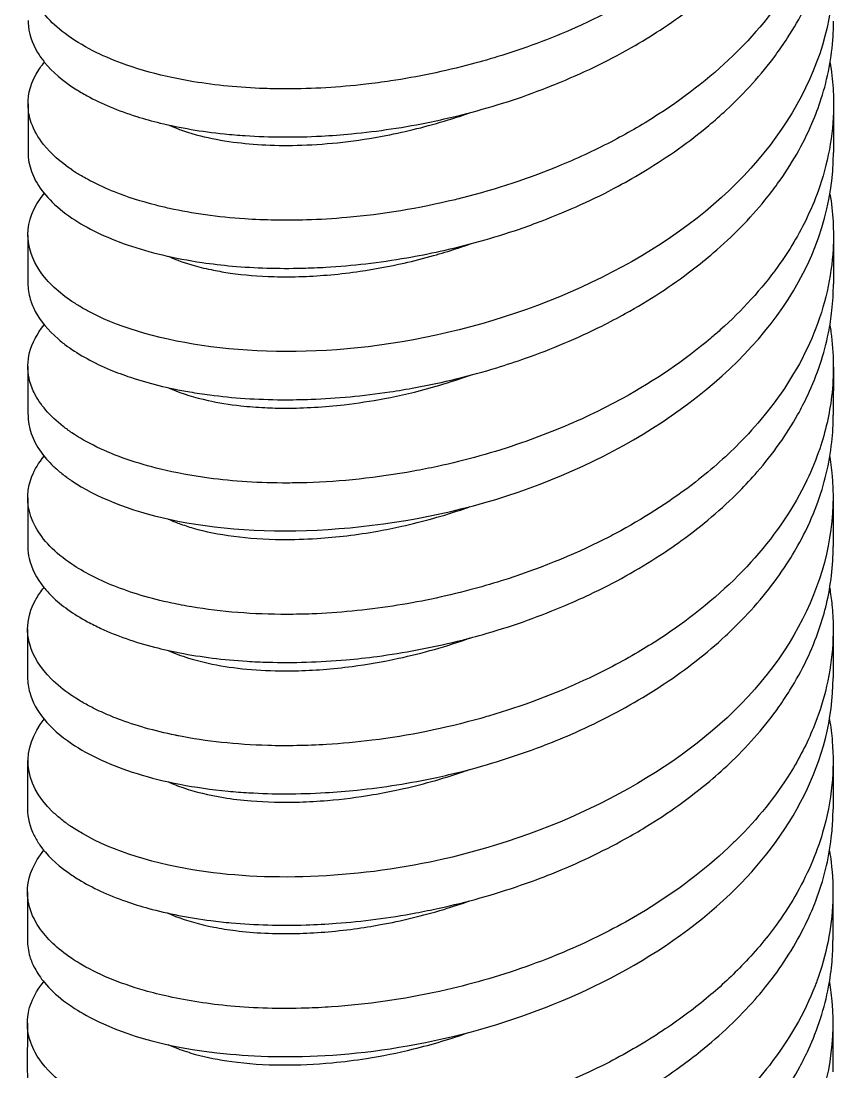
# Model space of a CAD drawing. Header units: millimetres. Extents: x 129 to 6329, y 33 to 3553.
# Drawn here: x 3519.16 to 3539.6, y 2526.53 to 2552.65 of the extents above; entities that cross this region are included whole.
import ezdxf

# ---------------------------------------------------------------- set-up
doc = ezdxf.new("R2010")
doc.units = ezdxf.units.MM
doc.layers.add('vistasIsometricas', color=255, linetype='Continuous')

msp = doc.modelspace()

# ---------------------------------------------------------------- linework, layer by layer
at = {"layer": 'vistasIsometricas', "extrusion": (1e-16, 0.816497, 0.57735)}
for p, q in [((3519.337, 2550.593), (3519.336, 2549.398)), ((3539.337, 2550.578), (3539.336, 2549.383)), ((3521.835, 2548.271), (3521.835, 2548.271)), ((3519.334, 2547.328), (3519.333, 2546.133)), ((3539.334, 2547.314), (3539.333, 2546.119)), ((3519.332, 2544.064), (3519.331, 2542.869)), ((3539.332, 2544.049), (3539.331, 2542.854)), ((3519.329, 2540.799), (3519.329, 2539.604)), ((3539.329, 2540.785), (3539.329, 2539.59)), ((3521.828, 2538.477), (3521.828, 2538.477)), ((3519.327, 2537.534), (3519.326, 2536.34)), ((3539.327, 2537.52), (3539.326, 2536.325)), ((3521.825, 2535.213), (3521.825, 2535.213)), ((3519.325, 2534.27), (3519.324, 2533.075)), ((3539.325, 2534.255), (3539.324, 2533.06)), ((3521.823, 2531.948), (3521.823, 2531.948)), ((3519.322, 2531.005), (3519.321, 2529.81)), ((3539.322, 2530.991), (3539.321, 2529.796)), ((3521.821, 2528.683), (3521.821, 2528.684)), ((3519.32, 2527.741), (3519.319, 2526.546)), ((3539.32, 2527.726), (3539.319, 2526.531))]:
    msp.add_line(p, q, dxfattribs=at)
at = {"layer": 'vistasIsometricas'}
for points, knots in [([(3539.257, 2561.407), (3539.332, 2560.962), (3539.358, 2560.514), (3539.325, 2559.851), (3539.303, 2559.636), (3539.191, 2558.916), (3539.05, 2558.416), (3538.776, 2557.747), (3538.694, 2557.569), (3538.352, 2556.895), (3538.037, 2556.413), (3537.556, 2555.815), (3537.442, 2555.682), (3536.913, 2555.095), (3536.448, 2554.665), (3535.732, 2554.105), (3535.519, 2553.949), (3534.768, 2553.433), (3534.198, 2553.099), (3533.42, 2552.709), (3533.238, 2552.622), (3532.423, 2552.252), (3531.768, 2552.004), (3530.847, 2551.714), (3530.592, 2551.641), (3529.674, 2551.396), (3529.006, 2551.259), (3528.135, 2551.128), (3527.927, 2551.1), (3527.052, 2550.999), (3526.397, 2550.962), (3525.575, 2550.961), (3525.388, 2550.964), (3524.584, 2550.992), (3523.995, 2551.05), (3523.219, 2551.178), (3523, 2551.221), (3522.382, 2551.361), (3522.005, 2551.471), (3521.405, 2551.693), (3521.167, 2551.796), (3520.689, 2552.04), (3520.457, 2552.183), (3520.07, 2552.476), (3519.912, 2552.624), (3519.64, 2552.943), (3519.532, 2553.114), (3519.383, 2553.467), (3519.343, 2553.647), (3519.332, 2554.191), (3519.468, 2554.552), (3519.745, 2554.892)], [0.175663, 0.175663, 0.175663, 0.175663, 0.263984, 0.263984, 0.306469, 0.306469, 0.406649, 0.406649, 0.443264, 0.443264, 0.54709, 0.54709, 0.577574, 0.577574, 0.6829, 0.6829, 0.725087, 0.725087, 0.827622, 0.827622, 0.858301, 0.858301, 0.963421, 0.963421, 1.003165, 1.003165, 1.106254, 1.106254, 1.138684, 1.138684, 1.243472, 1.243472, 1.274827, 1.274827, 1.380128, 1.380128, 1.423484, 1.423484, 1.506666, 1.506666, 1.568547, 1.568547, 1.642805, 1.642805, 1.71149, 1.71149, 1.785933, 1.785933, 1.861652, 1.861652, 2.013434, 2.013434, 2.013434, 2.013434]), ([(3519.338, 2552.663), (3519.338, 2552.643), (3519.338, 2552.624), (3519.349, 2552.356), (3519.428, 2552.107), (3519.624, 2551.783), (3519.683, 2551.7), (3519.94, 2551.386), (3520.195, 2551.166), (3520.603, 2550.903), (3520.701, 2550.845), (3521.158, 2550.594), (3521.571, 2550.421), (3522.223, 2550.217), (3522.417, 2550.163), (3523.11, 2549.994), (3523.644, 2549.902), (3524.382, 2549.826), (3524.555, 2549.811), (3525.334, 2549.759), (3525.967, 2549.755), (3526.868, 2549.802), (3527.118, 2549.821), (3528.023, 2549.907), (3528.688, 2550.007), (3529.563, 2550.189), (3529.772, 2550.236), (3530.657, 2550.453), (3531.327, 2550.657), (3532.175, 2550.974), (3532.369, 2551.05), (3533.205, 2551.398), (3533.825, 2551.703), (3534.653, 2552.183), (3534.889, 2552.329), (3535.657, 2552.838), (3536.157, 2553.226), (3536.743, 2553.761), (3536.871, 2553.884), (3537.433, 2554.451), (3537.816, 2554.917), (3538.265, 2555.593), (3538.381, 2555.784), (3538.756, 2556.467), (3538.964, 2556.971), (3539.152, 2557.642), (3539.19, 2557.801), (3539.302, 2558.364), (3539.342, 2558.77), (3539.343, 2559.177)], [6.244349, 6.244349, 6.244349, 6.244349, 6.252361, 6.252361, 6.356728, 6.356728, 6.393142, 6.393142, 6.497012, 6.497012, 6.527529, 6.527529, 6.63285, 6.63285, 6.675078, 6.675078, 6.7776, 6.7776, 6.808243, 6.808243, 6.913363, 6.913363, 6.953143, 6.953143, 7.056219, 7.056219, 7.088619, 7.088619, 7.193409, 7.193409, 7.224771, 7.224771, 7.330066, 7.330066, 7.373428, 7.373428, 7.475701, 7.475701, 7.505455, 7.505455, 7.610698, 7.610698, 7.651483, 7.651483, 7.754327, 7.754327, 7.786019, 7.786019, 7.866271, 7.866271, 7.866271, 7.866271]), ([(3539.255, 2558.142), (3539.264, 2558.09), (3539.272, 2558.038), (3539.279, 2557.986), (3539.291, 2557.901), (3539.302, 2557.815), (3539.31, 2557.73), (3539.372, 2557.109), (3539.341, 2556.484), (3539.215, 2555.867), (3539.133, 2555.465), (3539.012, 2555.066), (3538.852, 2554.675), (3538.733, 2554.384), (3538.594, 2554.097), (3538.434, 2553.815), (3538.058, 2553.154), (3537.572, 2552.523), (3536.992, 2551.938), (3536.977, 2551.923), (3536.961, 2551.908), (3536.946, 2551.892), (3536.376, 2551.324), (3535.718, 2550.8), (3534.994, 2550.331), (3534.638, 2550.101), (3534.266, 2549.884), (3533.882, 2549.681), (3533.464, 2549.461), (3533.03, 2549.257), (3532.585, 2549.071), (3531.791, 2548.74), (3530.963, 2548.466), (3530.127, 2548.254), (3530.065, 2548.239), (3530.003, 2548.223), (3529.941, 2548.208), (3529.041, 2547.99), (3528.134, 2547.842), (3527.252, 2547.764), (3526.914, 2547.734), (3526.58, 2547.714), (3526.251, 2547.704), (3525.723, 2547.688), (3525.209, 2547.698), (3524.716, 2547.731), (3524.048, 2547.776), (3523.419, 2547.865), (3522.846, 2547.991), (3522.733, 2548.016), (3522.623, 2548.042), (3522.515, 2548.069), (3522.144, 2548.164), (3521.8, 2548.275), (3521.486, 2548.4), (3521.284, 2548.48), (3521.094, 2548.567), (3520.917, 2548.658), (3520.881, 2548.677), (3520.845, 2548.696), (3520.81, 2548.715), (3520.759, 2548.742), (3520.71, 2548.77), (3520.662, 2548.798), (3520.622, 2548.822), (3520.582, 2548.847), (3520.543, 2548.871), (3520.509, 2548.893), (3520.476, 2548.914), (3520.442, 2548.937), (3520.437, 2548.94), (3520.432, 2548.944), (3520.429, 2548.946)], [0.49152297, 0.49152297, 0.49152297, 0.49152297, 0.49159646, 0.49159646, 0.49159646, 0.49171666, 0.49171666, 0.49171666, 0.49259133, 0.49259133, 0.49259133, 0.49316175, 0.49316175, 0.49316175, 0.49358622, 0.49358622, 0.49358622, 0.49458109, 0.49458109, 0.49458109, 0.49460684, 0.49460684, 0.49460684, 0.49557596, 0.49557596, 0.49557596, 0.49605192, 0.49605192, 0.49605192, 0.49657085, 0.49657085, 0.49657085, 0.49749701, 0.49749701, 0.49749701, 0.49756571, 0.49756571, 0.49756571, 0.49856058, 0.49856058, 0.49856058, 0.49894209, 0.49894209, 0.49894209, 0.49955546, 0.49955546, 0.49955546, 0.50038718, 0.50038718, 0.50038718, 0.50055033, 0.50055033, 0.50055033, 0.50110972, 0.50110972, 0.50110972, 0.50147099, 0.50147099, 0.50147099, 0.5015452, 0.5015452, 0.5015452, 0.50165163, 0.50165163, 0.50165163, 0.50174194, 0.50174194, 0.50174194, 0.50182153, 0.50182153, 0.50182153, 0.50183226, 0.50183226, 0.50183226, 0.50183226]), ([(3520.428, 2547.751), (3520.801, 2547.499), (3521.262, 2547.274), (3522.349, 2546.898), (3522.972, 2546.748), (3523.901, 2546.612), (3524.153, 2546.582), (3524.966, 2546.51), (3525.549, 2546.492), (3526.343, 2546.511), (3526.536, 2546.519), (3527.387, 2546.569), (3528.06, 2546.647), (3529.017, 2546.812), (3529.295, 2546.867), (3530.234, 2547.074), (3530.892, 2547.258), (3531.726, 2547.544), (3531.914, 2547.612), (3532.754, 2547.933), (3533.387, 2548.22), (3534.22, 2548.668), (3534.447, 2548.798), (3535.231, 2549.275), (3535.757, 2549.649), (3536.388, 2550.177), (3536.533, 2550.305), (3537.134, 2550.863), (3537.543, 2551.317), (3537.999, 2551.935), (3538.099, 2552.08), (3538.51, 2552.715), (3538.764, 2553.222), (3539.193, 2554.409), (3539.324, 2555.092), (3539.34, 2555.824), (3539.34, 2555.868), (3539.34, 2555.913)], [0.000012, 0.000012, 0.000012, 0.000012, 0.127002, 0.127002, 0.255804, 0.255804, 0.30177, 0.30177, 0.400351, 0.400351, 0.431454, 0.431454, 0.536771, 0.536771, 0.579785, 0.579785, 0.682139, 0.682139, 0.712182, 0.712182, 0.817395, 0.817395, 0.857845, 0.857845, 0.960771, 0.960771, 0.992705, 0.992705, 1.097596, 1.097596, 1.129084, 1.129084, 1.234374, 1.234374, 1.369852, 1.369852, 1.378565, 1.378565, 1.378565, 1.378565]), ([(3539.253, 2554.878), (3539.276, 2554.741), (3539.294, 2554.603), (3539.308, 2554.465), (3539.544, 2552.116), (3538.35, 2549.72), (3536.157, 2547.917), (3533.946, 2546.099), (3530.766, 2544.909), (3527.78, 2544.555), (3524.998, 2544.224), (3522.434, 2544.608), (3520.914, 2545.393), (3520.826, 2545.439), (3520.741, 2545.486), (3520.66, 2545.534), (3520.619, 2545.558), (3520.579, 2545.582), (3520.54, 2545.607), (3520.521, 2545.619), (3520.502, 2545.631), (3520.483, 2545.644), (3520.473, 2545.65), (3520.464, 2545.656), (3520.454, 2545.663), (3520.445, 2545.669), (3520.43, 2545.679), (3520.426, 2545.681)], [0.49730299, 0.49730299, 0.49730299, 0.49730299, 0.497497, 0.497497, 0.497497, 0.500806, 0.500806, 0.500806, 0.50414272, 0.50414272, 0.50414272, 0.50725139, 0.50725139, 0.50725139, 0.50743202, 0.50743202, 0.50743202, 0.50752234, 0.50752234, 0.50752234, 0.5075675, 0.5075675, 0.5075675, 0.50759008, 0.50759008, 0.50759008, 0.50761266, 0.50761266, 0.50761266, 0.50761266]), ([(3519.333, 2546.133), (3519.333, 2546), (3519.353, 2545.866), (3519.422, 2545.632), (3519.463, 2545.531), (3519.641, 2545.194), (3519.831, 2544.964), (3520.155, 2544.685), (3520.232, 2544.624), (3520.609, 2544.35), (3520.965, 2544.155), (3521.538, 2543.916), (3521.707, 2543.853), (3522.328, 2543.646), (3522.819, 2543.523), (3523.514, 2543.404), (3523.68, 2543.378), (3524.417, 2543.282), (3525.021, 2543.241), (3525.886, 2543.236), (3526.123, 2543.24), (3527, 2543.272), (3527.656, 2543.333), (3528.532, 2543.464), (3528.745, 2543.499), (3529.633, 2543.664), (3530.31, 2543.829), (3531.216, 2544.107), (3531.454, 2544.185), (3532.34, 2544.498), (3532.974, 2544.765), (3533.779, 2545.167), (3533.974, 2545.271), (3534.758, 2545.706), (3535.314, 2546.068), (3536.008, 2546.599), (3536.182, 2546.74), (3536.829, 2547.297), (3537.259, 2547.734), (3537.744, 2548.33), (3537.849, 2548.468), (3538.295, 2549.086), (3538.58, 2549.585), (3538.888, 2550.304), (3538.966, 2550.512), (3539.195, 2551.23), (3539.293, 2551.747), (3539.334, 2552.394), (3539.338, 2552.521), (3539.338, 2552.648)], [4.622417, 4.622417, 4.622417, 4.622417, 4.678469, 4.678469, 4.721177, 4.721177, 4.823595, 4.823595, 4.853262, 4.853262, 4.958536, 4.958536, 4.999653, 4.999653, 5.102424, 5.102424, 5.13388, 5.13388, 5.23886, 5.23886, 5.277803, 5.277803, 5.381075, 5.381075, 5.414062, 5.414062, 5.518728, 5.518728, 5.556247, 5.556247, 5.659855, 5.659855, 5.693846, 5.693846, 5.798286, 5.798286, 5.834954, 5.834954, 5.938764, 5.938764, 5.969238, 5.969238, 6.074559, 6.074559, 6.11673, 6.11673, 6.219265, 6.219265, 6.244332, 6.244332, 6.244332, 6.244332]), ([(3520.429, 2548.946), (3520.141, 2549.141), (3519.903, 2549.353), (3519.724, 2549.579), (3519.586, 2549.754), (3519.483, 2549.936), (3519.418, 2550.122), (3519.368, 2550.266), (3519.341, 2550.412), (3519.337, 2550.559), (3519.33, 2550.85), (3519.417, 2551.147), (3519.602, 2551.434), (3519.625, 2551.47), (3519.65, 2551.506), (3519.676, 2551.542), (3519.697, 2551.57), (3519.72, 2551.599), (3519.743, 2551.627)], [0.501832262, 0.501832262, 0.501832262, 0.501832262, 0.502738316, 0.502738316, 0.502738316, 0.503439812, 0.503439812, 0.503439812, 0.503978303, 0.503978303, 0.503978303, 0.505047364, 0.505047364, 0.505047364, 0.505182151, 0.505182151, 0.505182151, 0.50529018, 0.50529018, 0.50529018, 0.50529018]), ([(3539.25, 2551.613), (3539.286, 2551.4), (3539.31, 2551.187), (3539.324, 2550.974), (3539.331, 2550.867), (3539.335, 2550.759), (3539.336, 2550.651), (3539.344, 2549.939), (3539.228, 2549.23), (3538.996, 2548.544), (3538.908, 2548.284), (3538.804, 2548.027), (3538.683, 2547.774), (3538.483, 2547.352), (3538.238, 2546.941), (3537.954, 2546.547), (3537.552, 2545.987), (3537.071, 2545.459), (3536.526, 2544.971), (3536.447, 2544.9), (3536.368, 2544.831), (3536.286, 2544.762), (3535.634, 2544.209), (3534.9, 2543.712), (3534.114, 2543.279), (3533.842, 2543.13), (3533.564, 2542.988), (3533.281, 2542.854), (3532.734, 2542.594), (3532.168, 2542.365), (3531.593, 2542.165), (3530.905, 2541.927), (3530.203, 2541.732), (3529.505, 2541.58), (3529.306, 2541.537), (3529.107, 2541.497), (3528.909, 2541.461), (3528.002, 2541.295), (3527.107, 2541.202), (3526.256, 2541.175), (3526.096, 2541.17), (3525.937, 2541.168), (3525.78, 2541.167), (3525.09, 2541.166), (3524.434, 2541.209), (3523.826, 2541.289), (3523.401, 2541.346), (3522.999, 2541.421), (3522.624, 2541.512), (3522.331, 2541.583), (3522.055, 2541.664), (3521.797, 2541.753), (3521.254, 2541.942), (3520.793, 2542.167), (3520.424, 2542.417)], [0.50224135, 0.50224135, 0.50224135, 0.50224135, 0.50254341, 0.50254341, 0.50254341, 0.50269641, 0.50269641, 0.50269641, 0.50370879, 0.50370879, 0.50370879, 0.50409335, 0.50409335, 0.50409335, 0.50473462, 0.50473462, 0.50473462, 0.50564329, 0.50564329, 0.50564329, 0.50577439, 0.50577439, 0.50577439, 0.50682873, 0.50682873, 0.50682873, 0.50719324, 0.50719324, 0.50719324, 0.50789828, 0.50789828, 0.50789828, 0.50874318, 0.50874318, 0.50874318, 0.50898368, 0.50898368, 0.50898368, 0.51008567, 0.51008567, 0.51008567, 0.51029312, 0.51029312, 0.51029312, 0.51120504, 0.51120504, 0.51120504, 0.51184306, 0.51184306, 0.51184306, 0.51234265, 0.51234265, 0.51234265, 0.513393, 0.513393, 0.513393, 0.513393]), ([(3522.826, 2550.065), (3523.055, 2549.962), (3523.32, 2549.87), (3523.868, 2549.732), (3524.14, 2549.68), (3524.945, 2549.572), (3525.518, 2549.543), (3526.795, 2549.585), (3527.499, 2549.663), (3528.734, 2549.901), (3529.251, 2550.03), (3529.953, 2550.247), (3530.139, 2550.309), (3530.325, 2550.375)], [-9.941901, -9.941901, -9.941901, -9.941901, -9.8688304, -9.8688304, -9.807784, -9.807784, -9.7000925, -9.7000925, -9.5840825, -9.5840825, -9.5022982, -9.5022982, -9.4727041, -9.4727041, -9.4727041, -9.4727041]), ([(3519.336, 2549.398), (3519.336, 2549.311), (3519.344, 2549.224), (3519.39, 2548.983), (3519.445, 2548.83), (3519.615, 2548.516), (3519.735, 2548.355), (3520.036, 2548.044), (3520.217, 2547.893), (3520.428, 2547.751)], [3.0003856, 3.0003856, 3.0003856, 3.0003856, 3.0368921, 3.0368921, 3.1015055, 3.1015055, 3.1723256, 3.1723256, 3.2439944, 3.2439944, 3.2439944, 3.2439944]), ([(3520.423, 2541.222), (3521.018, 2540.82), (3521.844, 2540.486), (3522.84, 2540.267), (3525.115, 2539.765), (3528.291, 2539.901), (3531.228, 2540.848), (3534.178, 2541.8), (3536.825, 2543.565), (3538.21, 2545.729), (3538.945, 2546.878), (3539.332, 2548.131), (3539.335, 2549.383)], [0.484491201, 0.484491201, 0.484491201, 0.484491201, 0.485936289, 0.485936289, 0.485936289, 0.489237588, 0.489237588, 0.489237588, 0.492554408, 0.492554408, 0.492554408, 0.494315104, 0.494315104, 0.494315104, 0.494315104]), ([(3520.426, 2545.681), (3520.115, 2545.892), (3519.83, 2546.146), (3519.627, 2546.443), (3519.264, 2546.976), (3519.175, 2547.674), (3519.741, 2548.365)], [0.507612662, 0.507612662, 0.507612662, 0.507612662, 0.509451508, 0.509451508, 0.509451508, 0.512754725, 0.512754725, 0.512754725, 0.512754725]), ([(3539.248, 2548.348), (3539.324, 2547.896), (3539.35, 2547.439), (3539.325, 2546.983), (3539.287, 2546.277), (3539.126, 2545.573), (3538.848, 2544.889), (3538.571, 2544.208), (3538.178, 2543.547), (3537.68, 2542.924), (3537.488, 2542.683), (3537.281, 2542.449), (3537.06, 2542.221), (3536.709, 2541.86), (3536.323, 2541.515), (3535.906, 2541.19), (3535.34, 2540.749), (3534.717, 2540.345), (3534.053, 2539.983), (3533.921, 2539.911), (3533.788, 2539.841), (3533.654, 2539.773), (3532.843, 2539.362), (3531.977, 2539.014), (3531.088, 2538.735), (3530.829, 2538.654), (3530.569, 2538.578), (3530.307, 2538.509), (3529.673, 2538.341), (3529.031, 2538.208), (3528.395, 2538.11), (3527.715, 2538.005), (3527.042, 2537.941), (3526.388, 2537.915), (3526.179, 2537.907), (3525.973, 2537.903), (3525.769, 2537.903), (3524.929, 2537.901), (3524.13, 2537.966), (3523.403, 2538.088), (3523.233, 2538.116), (3523.067, 2538.148), (3522.906, 2538.182), (3522.377, 2538.295), (3521.894, 2538.44), (3521.467, 2538.611), (3521.067, 2538.77), (3520.716, 2538.953), (3520.422, 2539.152)], [0.50917004, 0.50917004, 0.50917004, 0.50917004, 0.50980486, 0.50980486, 0.50980486, 0.51078743, 0.51078743, 0.51078743, 0.51176558, 0.51176558, 0.51176558, 0.51214266, 0.51214266, 0.51214266, 0.51273939, 0.51273939, 0.51273939, 0.5135488, 0.5135488, 0.5135488, 0.51370888, 0.51370888, 0.51370888, 0.51467413, 0.51467413, 0.51467413, 0.51495494, 0.51495494, 0.51495494, 0.5156352, 0.5156352, 0.5156352, 0.51636107, 0.51636107, 0.51636107, 0.51659213, 0.51659213, 0.51659213, 0.51754496, 0.51754496, 0.51754496, 0.51776721, 0.51776721, 0.51776721, 0.51849378, 0.51849378, 0.51849378, 0.51917335, 0.51917335, 0.51917335, 0.51917335]), ([(3522.823, 2546.801), (3522.829, 2546.798), (3522.834, 2546.796), (3523.025, 2546.711), (3523.233, 2546.636), (3523.615, 2546.528), (3523.775, 2546.49), (3524.077, 2546.43), (3524.215, 2546.406), (3524.696, 2546.337), (3525.06, 2546.307), (3525.675, 2546.29), (3525.911, 2546.291), (3526.611, 2546.316), (3527.09, 2546.358), (3527.941, 2546.482), (3528.306, 2546.55), (3528.917, 2546.688), (3529.16, 2546.749), (3529.594, 2546.872), (3529.785, 2546.93), (3530.091, 2547.03), (3530.207, 2547.069), (3530.322, 2547.11)], [-9.3188825, -9.3188825, -9.3188825, -9.3188825, -9.317137, -9.317137, -9.2585554, -9.2585554, -9.2200268, -9.2200268, -9.1897541, -9.1897541, -9.1182542, -9.1182542, -9.075889, -9.075889, -8.9957725, -8.9957725, -8.9372033, -8.9372033, -8.8986955, -8.8986955, -8.8684544, -8.8684544, -8.8500105, -8.8500105, -8.8500105, -8.8500105]), ([(3519.329, 2539.604), (3519.329, 2539.591), (3519.329, 2539.579), (3519.332, 2539.474), (3519.343, 2539.382), (3519.421, 2539.045), (3519.544, 2538.803), (3519.792, 2538.496), (3519.859, 2538.423), (3520.164, 2538.124), (3520.459, 2537.912), (3520.919, 2537.662), (3521.03, 2537.607), (3521.537, 2537.373), (3521.983, 2537.216), (3522.682, 2537.035), (3522.892, 2536.988), (3523.628, 2536.845), (3524.186, 2536.775), (3524.947, 2536.727), (3525.122, 2536.719), (3525.921, 2536.697), (3526.57, 2536.716), (3527.491, 2536.797), (3527.749, 2536.825), (3528.667, 2536.947), (3529.333, 2537.072), (3530.203, 2537.286), (3530.408, 2537.34), (3531.284, 2537.589), (3531.946, 2537.818), (3532.822, 2538.185), (3533.054, 2538.288), (3533.897, 2538.688), (3534.482, 2539.013), (3535.208, 2539.487), (3535.381, 2539.606), (3536.079, 2540.111), (3536.564, 2540.524), (3537.153, 2541.12), (3537.301, 2541.28), (3537.834, 2541.896), (3538.17, 2542.37), (3538.537, 2543.024), (3538.621, 2543.188), (3538.935, 2543.858), (3539.107, 2544.376), (3539.248, 2545.085), (3539.277, 2545.269), (3539.321, 2545.675), (3539.333, 2545.897), (3539.333, 2546.119)], [3.000504, 3.000504, 3.000504, 3.000504, 3.005835, 3.005835, 3.044334, 3.044334, 3.147712, 3.147712, 3.181012, 3.181012, 3.28561, 3.28561, 3.316751, 3.316751, 3.422064, 3.422064, 3.465125, 3.465125, 3.567467, 3.567467, 3.597467, 3.597467, 3.702683, 3.702683, 3.743181, 3.743181, 3.846095, 3.846095, 3.877991, 3.877991, 3.982887, 3.982887, 4.021402, 4.021402, 4.124776, 4.124776, 4.158063, 4.158063, 4.262664, 4.262664, 4.299924, 4.299924, 4.403594, 4.403594, 4.437772, 4.437772, 4.54217, 4.54217, 4.578687, 4.578687, 4.622428, 4.622428, 4.622428, 4.622428]), ([(3520.424, 2542.417), (3520.408, 2542.427), (3520.387, 2542.442), (3520.369, 2542.455), (3520.351, 2542.467), (3520.333, 2542.48), (3520.315, 2542.493), (3520.28, 2542.519), (3520.245, 2542.544), (3520.212, 2542.571), (3519.875, 2542.832), (3519.632, 2543.118), (3519.487, 2543.414), (3519.43, 2543.532), (3519.389, 2543.651), (3519.363, 2543.771), (3519.318, 2543.983), (3519.322, 2544.197), (3519.376, 2544.409), (3519.436, 2544.644), (3519.557, 2544.876), (3519.738, 2545.098)], [0.513393, 0.513393, 0.513393, 0.513393, 0.513438159, 0.513438159, 0.513438159, 0.513483318, 0.513483318, 0.513483318, 0.513573636, 0.513573636, 0.513573636, 0.514478683, 0.514478683, 0.514478683, 0.514838086, 0.514838086, 0.514838086, 0.515473576, 0.515473576, 0.515473576, 0.516181189, 0.516181189, 0.516181189, 0.516181189]), ([(3539.246, 2545.084), (3539.255, 2545.027), (3539.264, 2544.97), (3539.272, 2544.913), (3539.345, 2544.386), (3539.352, 2543.851), (3539.288, 2543.316), (3539.236, 2542.882), (3539.137, 2542.448), (3538.993, 2542.019), (3538.904, 2541.756), (3538.798, 2541.496), (3538.675, 2541.238), (3538.357, 2540.569), (3537.923, 2539.921), (3537.384, 2539.309), (3536.854, 2538.708), (3536.222, 2538.142), (3535.508, 2537.63), (3535.184, 2537.397), (3534.844, 2537.176), (3534.489, 2536.966), (3534.072, 2536.721), (3533.635, 2536.491), (3533.183, 2536.281), (3532.417, 2535.924), (3531.606, 2535.62), (3530.773, 2535.375), (3530.708, 2535.356), (3530.643, 2535.338), (3530.578, 2535.319), (3529.69, 2535.069), (3528.781, 2534.886), (3527.883, 2534.774), (3527.502, 2534.726), (3527.123, 2534.691), (3526.748, 2534.669), (3526.253, 2534.639), (3525.765, 2534.631), (3525.292, 2534.644), (3524.504, 2534.667), (3523.755, 2534.748), (3523.074, 2534.883), (3523.047, 2534.888), (3523.021, 2534.893), (3522.995, 2534.899), (3522.48, 2535.004), (3522.005, 2535.14), (3521.58, 2535.301), (3521.433, 2535.357), (3521.292, 2535.416), (3521.158, 2535.478), (3521.088, 2535.509), (3521.02, 2535.542), (3520.954, 2535.576), (3520.857, 2535.625), (3520.764, 2535.675), (3520.675, 2535.727), (3520.623, 2535.757), (3520.573, 2535.788), (3520.525, 2535.819), (3520.493, 2535.839), (3520.464, 2535.858), (3520.43, 2535.88), (3520.426, 2535.883), (3520.422, 2535.886), (3520.419, 2535.888)], [0.51589859, 0.51589859, 0.51589859, 0.51589859, 0.5159753, 0.5159753, 0.5159753, 0.516683211, 0.516683211, 0.516683211, 0.517257928, 0.517257928, 0.517257928, 0.517609608, 0.517609608, 0.517609608, 0.518520638, 0.518520638, 0.518520638, 0.519417058, 0.519417058, 0.519417058, 0.519823184, 0.519823184, 0.519823184, 0.520299568, 0.520299568, 0.520299568, 0.521105812, 0.521105812, 0.521105812, 0.521168751, 0.521168751, 0.521168751, 0.52202522, 0.52202522, 0.52202522, 0.52238844, 0.52238844, 0.52238844, 0.522869535, 0.522869535, 0.522869535, 0.523671068, 0.523671068, 0.523671068, 0.523702156, 0.523702156, 0.523702156, 0.524312382, 0.524312382, 0.524312382, 0.524523587, 0.524523587, 0.524523587, 0.524633039, 0.524633039, 0.524633039, 0.524793368, 0.524793368, 0.524793368, 0.52488565, 0.52488565, 0.52488565, 0.524946445, 0.524946445, 0.524946445, 0.524953696, 0.524953696, 0.524953696, 0.524953696]), ([(3522.821, 2543.536), (3522.848, 2543.524), (3522.877, 2543.511), (3523.165, 2543.389), (3523.468, 2543.294), (3524.06, 2543.164), (3524.332, 2543.12), (3524.813, 2543.066), (3525.013, 2543.05), (3525.387, 2543.032), (3525.56, 2543.028), (3526.198, 2543.028), (3526.685, 2543.056), (3527.516, 2543.152), (3527.849, 2543.203), (3528.581, 2543.342), (3528.979, 2543.435), (3529.627, 2543.617), (3529.876, 2543.694), (3530.19, 2543.8), (3530.255, 2543.823), (3530.32, 2543.846)], [-9.9405978, -9.9405978, -9.9405978, -9.9405978, -9.9318191, -9.9318191, -9.8519794, -9.8519794, -9.7930681, -9.7930681, -9.7539749, -9.7539749, -9.7220788, -9.7220788, -9.6387984, -9.6387984, -9.5847412, -9.5847412, -9.5215864, -9.5215864, -9.4820831, -9.4820831, -9.4716809, -9.4716809, -9.4716809, -9.4716809]), ([(3519.34, 2542.865), (3519.336, 2542.552), (3519.439, 2542.237), (3519.66, 2541.932), (3519.744, 2541.815), (3519.845, 2541.701), (3519.963, 2541.589), (3520.029, 2541.526), (3520.101, 2541.463), (3520.177, 2541.402), (3520.216, 2541.371), (3520.255, 2541.341), (3520.296, 2541.311), (3520.317, 2541.296), (3520.338, 2541.281), (3520.359, 2541.266), (3520.369, 2541.259), (3520.38, 2541.251), (3520.391, 2541.244), (3520.401, 2541.236), (3520.417, 2541.226), (3520.423, 2541.222)], [0.4835420866, 0.4835420866, 0.4835420866, 0.4835420866, 0.4840644175, 0.4840644175, 0.4840644175, 0.484264553, 0.484264553, 0.484264553, 0.484377877, 0.484377877, 0.484377877, 0.484434539, 0.484434539, 0.484434539, 0.48446287, 0.48446287, 0.48446287, 0.4844770355, 0.4844770355, 0.4844770355, 0.484491201, 0.484491201, 0.484491201, 0.484491201]), ([(3520.418, 2534.693), (3520.636, 2534.545), (3520.884, 2534.407), (3521.429, 2534.158), (3521.724, 2534.046), (3522.706, 2533.74), (3523.467, 2533.59), (3524.472, 2533.494), (3524.644, 2533.481), (3525.425, 2533.434), (3526.062, 2533.434), (3526.98, 2533.488), (3527.244, 2533.509), (3528.162, 2533.604), (3528.824, 2533.709), (3529.687, 2533.896), (3529.887, 2533.943), (3530.763, 2534.164), (3531.433, 2534.374), (3532.331, 2534.716), (3532.573, 2534.815), (3533.437, 2535.191), (3534.037, 2535.499), (3534.783, 2535.948), (3534.958, 2536.06), (3535.681, 2536.541), (3536.191, 2536.94), (3536.79, 2537.494), (3536.923, 2537.624), (3537.484, 2538.201), (3537.862, 2538.67), (3538.309, 2539.36), (3538.429, 2539.564), (3538.686, 2540.051), (3538.813, 2540.335), (3539.111, 2541.134), (3539.236, 2541.655), (3539.318, 2542.405), (3539.331, 2542.629), (3539.331, 2542.854)], [0.000024, 0.000024, 0.000024, 0.000024, 0.074197, 0.074197, 0.146207, 0.146207, 0.295902, 0.295902, 0.326111, 0.326111, 0.431428, 0.431428, 0.473255, 0.473255, 0.57587, 0.57587, 0.606817, 0.606817, 0.711892, 0.711892, 0.751354, 0.751354, 0.854508, 0.854508, 0.887136, 0.887136, 0.991883, 0.991883, 1.023187, 1.023187, 1.128492, 1.128492, 1.171778, 1.171778, 1.230327, 1.230327, 1.33408, 1.33408, 1.378462, 1.378462, 1.378462, 1.378462]), ([(3520.422, 2539.152), (3520.003, 2539.435), (3519.7, 2539.75), (3519.336, 2540.42), (3519.285, 2540.773), (3519.385, 2541.192), (3519.407, 2541.263), (3519.503, 2541.504), (3519.604, 2541.672), (3519.736, 2541.834)], [0.0000165, 0.0000165, 0.0000165, 0.0000165, 0.1425229, 0.1425229, 0.2890221, 0.2890221, 0.3190017, 0.3190017, 0.3914986, 0.3914986, 0.3914986, 0.3914986]), ([(3539.243, 2541.819), (3539.596, 2539.718), (3538.815, 2537.407), (3536.863, 2535.498), (3535.068, 2533.744), (3532.287, 2532.363), (3529.324, 2531.749), (3527.208, 2531.311), (3525.026, 2531.263), (3523.25, 2531.584), (3522.089, 2531.794), (3521.104, 2532.158), (3520.417, 2532.623)], [0.523377196, 0.523377196, 0.523377196, 0.523377196, 0.525825256, 0.525825256, 0.525825256, 0.528075109, 0.528075109, 0.528075109, 0.529682689, 0.529682689, 0.529682689, 0.530734012, 0.530734012, 0.530734012, 0.530734012]), ([(3522.819, 2540.271), (3522.905, 2540.232), (3522.995, 2540.195), (3523.202, 2540.12), (3523.318, 2540.082), (3523.741, 2539.961), (3524.077, 2539.892), (3524.814, 2539.795), (3525.212, 2539.768), (3525.918, 2539.761), (3526.211, 2539.769), (3526.999, 2539.82), (3527.505, 2539.88), (3528.219, 2540.008), (3528.416, 2540.047), (3529.131, 2540.206), (3529.652, 2540.352), (3530.217, 2540.546), (3530.267, 2540.563), (3530.316, 2540.581)], [-16.7897276, -16.7897276, -16.7897276, -16.7897276, -16.7623469, -16.7623469, -16.7309247, -16.7309247, -16.6541654, -16.6541654, -16.5771868, -16.5771868, -16.5257037, -16.5257037, -16.4425025, -16.4425025, -16.4109597, -16.4109597, -16.3287563, -16.3287563, -16.3208258, -16.3208258, -16.3208258, -16.3208258]), ([(3519.324, 2533.075), (3519.324, 2532.851), (3519.378, 2532.628), (3519.528, 2532.329), (3519.576, 2532.248), (3519.797, 2531.931), (3520.029, 2531.704), (3520.408, 2531.431), (3520.5, 2531.371), (3520.93, 2531.11), (3521.322, 2530.928), (3521.947, 2530.709), (3522.136, 2530.65), (3522.806, 2530.466), (3523.324, 2530.364), (3524.044, 2530.272), (3524.212, 2530.253), (3524.973, 2530.185), (3525.597, 2530.167), (3526.489, 2530.194), (3526.739, 2530.207), (3527.637, 2530.274), (3528.299, 2530.359), (3529.157, 2530.52), (3529.351, 2530.559), (3530.225, 2530.751), (3530.902, 2530.941), (3531.827, 2531.26), (3532.086, 2531.356), (3532.974, 2531.712), (3533.585, 2532.001), (3534.334, 2532.418), (3534.5, 2532.514), (3535.238, 2532.964), (3535.775, 2533.348), (3536.457, 2533.924), (3536.642, 2534.091), (3537.259, 2534.687), (3537.648, 2535.136), (3538.077, 2535.742), (3538.169, 2535.88), (3538.562, 2536.512), (3538.806, 2537.021), (3539.053, 2537.746), (3539.112, 2537.952), (3539.272, 2538.632), (3539.328, 2539.11), (3539.329, 2539.59)], [1.378497, 1.378497, 1.378497, 1.378497, 1.472027, 1.472027, 1.507085, 1.507085, 1.611281, 1.611281, 1.642046, 1.642046, 1.747372, 1.747372, 1.78993, 1.78993, 1.892383, 1.892383, 1.922778, 1.922778, 2.027941, 2.027941, 2.067994, 2.067994, 2.171011, 2.171011, 2.20099, 2.20099, 2.306293, 2.306293, 2.347815, 2.347815, 2.450498, 2.450498, 2.480298, 2.480298, 2.585586, 2.585586, 2.626875, 2.626875, 2.72961, 2.72961, 2.759438, 2.759438, 2.864728, 2.864728, 2.906052, 2.906052, 3.000486, 3.000486, 3.000486, 3.000486]), ([(3520.419, 2535.888), (3520.227, 2536.018), (3520.058, 2536.155), (3519.914, 2536.298), (3519.642, 2536.57), (3519.46, 2536.862), (3519.378, 2537.162), (3519.369, 2537.194), (3519.361, 2537.227), (3519.354, 2537.26), (3519.288, 2537.59), (3519.342, 2537.927), (3519.519, 2538.253), (3519.571, 2538.348), (3519.634, 2538.443), (3519.707, 2538.536), (3519.715, 2538.547), (3519.724, 2538.558), (3519.733, 2538.569)], [0.524953698, 0.524953698, 0.524953698, 0.524953698, 0.525480827, 0.525480827, 0.525480827, 0.526480533, 0.526480533, 0.526480533, 0.526589801, 0.526589801, 0.526589801, 0.527685557, 0.527685557, 0.527685557, 0.52800737, 0.52800737, 0.52800737, 0.528045943, 0.528045943, 0.528045943, 0.528045943]), ([(3539.241, 2538.554), (3539.264, 2538.417), (3539.282, 2538.28), (3539.296, 2538.142), (3539.297, 2538.129), (3539.299, 2538.116), (3539.3, 2538.103), (3539.366, 2537.396), (3539.31, 2536.685), (3539.134, 2535.987), (3539.058, 2535.684), (3538.959, 2535.384), (3538.838, 2535.087), (3538.68, 2534.701), (3538.486, 2534.322), (3538.256, 2533.953), (3537.896, 2533.375), (3537.451, 2532.822), (3536.932, 2532.305), (3536.866, 2532.239), (3536.798, 2532.173), (3536.729, 2532.108), (3536.123, 2531.535), (3535.427, 2531.011), (3534.664, 2530.546), (3534.406, 2530.388), (3534.14, 2530.237), (3533.868, 2530.094), (3533.337, 2529.814), (3532.782, 2529.561), (3532.212, 2529.338), (3531.529, 2529.071), (3530.824, 2528.847), (3530.113, 2528.667), (3529.925, 2528.619), (3529.737, 2528.575), (3529.55, 2528.533), (3528.649, 2528.335), (3527.745, 2528.207), (3526.871, 2528.148), (3526.658, 2528.133), (3526.446, 2528.123), (3526.237, 2528.117), (3525.589, 2528.097), (3524.962, 2528.115), (3524.371, 2528.169), (3523.825, 2528.219), (3523.309, 2528.298), (3522.832, 2528.403), (3522.624, 2528.449), (3522.423, 2528.5), (3522.23, 2528.555), (3521.595, 2528.738), (3521.046, 2528.97), (3520.605, 2529.237), (3520.539, 2529.276), (3520.475, 2529.317), (3520.414, 2529.358)], [0.52620504, 0.52620504, 0.52620504, 0.52620504, 0.52639878, 0.52639878, 0.52639878, 0.52641726, 0.52641726, 0.52641726, 0.52741214, 0.52741214, 0.52741214, 0.52784386, 0.52784386, 0.52784386, 0.52840703, 0.52840703, 0.52840703, 0.52928895, 0.52928895, 0.52928895, 0.5294019, 0.5294019, 0.5294019, 0.53039677, 0.53039677, 0.53039677, 0.53073404, 0.53073404, 0.53073404, 0.53139166, 0.53139166, 0.53139166, 0.53217912, 0.53217912, 0.53217912, 0.53238653, 0.53238653, 0.53238653, 0.53338139, 0.53338139, 0.53338139, 0.53362421, 0.53362421, 0.53362421, 0.53437628, 0.53437628, 0.53437628, 0.53506929, 0.53506929, 0.53506929, 0.53537115, 0.53537115, 0.53537115, 0.53636602, 0.53636602, 0.53636602, 0.53651438, 0.53651438, 0.53651438, 0.53651438]), ([(3522.816, 2537.007), (3522.969, 2536.937), (3523.139, 2536.874), (3523.566, 2536.741), (3523.835, 2536.677), (3524.672, 2536.533), (3525.294, 2536.487), (3526.423, 2536.51), (3526.896, 2536.546), (3527.763, 2536.659), (3528.148, 2536.726), (3529.13, 2536.939), (3529.726, 2537.107), (3530.315, 2537.316)], [-12.4325159, -12.4325159, -12.4325159, -12.4325159, -12.3836101, -12.3836101, -12.319531, -12.319531, -12.1995747, -12.1995747, -12.1195451, -12.1195451, -12.0575001, -12.0575001, -11.9632595, -11.9632595, -11.9632595, -11.9632595]), ([(3519.326, 2536.34), (3519.326, 2536.213), (3519.344, 2536.085), (3519.442, 2535.734), (3519.561, 2535.512), (3519.909, 2535.086), (3520.138, 2534.882), (3520.418, 2534.693)], [3.0005056, 3.0005056, 3.0005056, 3.0005056, 3.0537701, 3.0537701, 3.148795, 3.148795, 3.2442331, 3.2442331, 3.2442331, 3.2442331]), ([(3520.413, 2528.163), (3520.523, 2528.089), (3520.7, 2527.975), (3520.98, 2527.835), (3521.543, 2527.555), (3522.54, 2527.142), (3524.358, 2526.975), (3525.894, 2526.835), (3528.065, 2526.888), (3530.58, 2527.597), (3532.676, 2528.188), (3535.001, 2529.264), (3536.767, 2530.95), (3538.267, 2532.381), (3539.321, 2534.266), (3539.326, 2536.326)], [0.46136987, 0.46136987, 0.46136987, 0.46136987, 0.46335344, 0.46335344, 0.46335344, 0.46733265, 0.46733265, 0.46733265, 0.47069384, 0.47069384, 0.47069384, 0.47349422, 0.47349422, 0.47349422, 0.47587238, 0.47587238, 0.47587238, 0.47587238]), ([(3520.417, 2532.623), (3520.412, 2532.626), (3520.406, 2532.63), (3520.4, 2532.634), (3520.395, 2532.638), (3520.39, 2532.641), (3520.384, 2532.645), (3520.374, 2532.652), (3520.363, 2532.66), (3520.352, 2532.667), (3520.331, 2532.682), (3520.31, 2532.697), (3520.29, 2532.712), (3520.249, 2532.742), (3520.209, 2532.773), (3520.171, 2532.803), (3520.094, 2532.865), (3520.022, 2532.927), (3519.956, 2532.99), (3519.186, 2533.726), (3519.163, 2534.574), (3519.741, 2535.3)], [0.530734012, 0.530734012, 0.530734012, 0.530734012, 0.530740725, 0.530740725, 0.530740725, 0.530747438, 0.530747438, 0.530747438, 0.530760864, 0.530760864, 0.530760864, 0.530787717, 0.530787717, 0.530787717, 0.530841423, 0.530841423, 0.530841423, 0.530948835, 0.530948835, 0.530948835, 0.532194709, 0.532194709, 0.532194709, 0.532194709]), ([(3539.238, 2535.29), (3539.268, 2535.111), (3539.291, 2534.931), (3539.334, 2534.39), (3539.331, 2534.028), (3539.258, 2533.268), (3539.181, 2532.871), (3538.906, 2531.937), (3538.675, 2531.405), (3538.235, 2530.648), (3538.079, 2530.41), (3537.654, 2529.827), (3537.368, 2529.49), (3536.781, 2528.884), (3536.488, 2528.614), (3535.834, 2528.073), (3535.471, 2527.805), (3534.67, 2527.275), (3534.229, 2527.017), (3532.91, 2526.333), (3531.993, 2525.961), (3530.377, 2525.458), (3529.697, 2525.289), (3528.818, 2525.122), (3528.62, 2525.088), (3527.752, 2524.953), (3527.09, 2524.887), (3526.227, 2524.85), (3526.01, 2524.845), (3525.167, 2524.842), (3524.564, 2524.876), (3523.8, 2524.967), (3523.609, 2524.994), (3522.879, 2525.114), (3522.377, 2525.235), (3521.771, 2525.433), (3521.624, 2525.487), (3521.065, 2525.707), (3520.702, 2525.896), (3520.294, 2526.174), (3520.196, 2526.248), (3519.845, 2526.541), (3519.646, 2526.775), (3519.47, 2527.098), (3519.433, 2527.18), (3519.317, 2527.508), (3519.297, 2527.757), (3519.362, 2528.091), (3519.387, 2528.176), (3519.488, 2528.436), (3519.59, 2528.609), (3519.726, 2528.775)], [1.798047, 1.798047, 1.798047, 1.798047, 1.833576, 1.833576, 1.904877, 1.904877, 1.983632, 1.983632, 2.092597, 2.092597, 2.143984, 2.143984, 2.220788, 2.220788, 2.287177, 2.287177, 2.359667, 2.359667, 2.438948, 2.438948, 2.587545, 2.587545, 2.692881, 2.692881, 2.723593, 2.723593, 2.82773, 2.82773, 2.863072, 2.863072, 2.967129, 2.967129, 3.002811, 3.002811, 3.106974, 3.106974, 3.14221, 3.14221, 3.246234, 3.246234, 3.282057, 3.282057, 3.386262, 3.386262, 3.421318, 3.421318, 3.525284, 3.525284, 3.561349, 3.561349, 3.635879, 3.635879, 3.635879, 3.635879]), ([(3522.814, 2533.742), (3522.934, 2533.688), (3523.064, 2533.637), (3523.494, 2533.492), (3523.825, 2533.411), (3524.407, 2533.316), (3524.635, 2533.288), (3525.251, 2533.237), (3525.653, 2533.227), (3526.302, 2533.246), (3526.534, 2533.259), (3527.141, 2533.31), (3527.521, 2533.358), (3528.122, 2533.461), (3528.338, 2533.503), (3529.089, 2533.667), (3529.627, 2533.816), (3530.211, 2534.016), (3530.262, 2534.034), (3530.313, 2534.052)], [-11.809122, -11.809122, -11.809122, -11.809122, -11.7708057, -11.7708057, -11.6912145, -11.6912145, -11.6442774, -11.6442774, -11.5700998, -11.5700998, -11.5301811, -11.5301811, -11.4678547, -11.4678547, -11.4332507, -11.4332507, -11.3483184, -11.3483184, -11.3401858, -11.3401858, -11.3401858, -11.3401858]), ([(3520.411, 2524.899), (3520.806, 2524.632), (3521.301, 2524.395), (3522.476, 2524.005), (3523.154, 2523.854), (3524.362, 2523.702), (3524.849, 2523.666), (3525.53, 2523.65), (3525.709, 2523.648), (3526.528, 2523.656), (3527.189, 2523.7), (3528.122, 2523.816), (3528.385, 2523.855), (3529.311, 2524.011), (3529.977, 2524.161), (3530.838, 2524.407), (3531.04, 2524.468), (3531.907, 2524.749), (3532.557, 2525.004), (3533.414, 2525.403), (3533.641, 2525.516), (3534.459, 2525.947), (3535.022, 2526.294), (3535.712, 2526.794), (3535.875, 2526.919), (3536.535, 2527.449), (3536.989, 2527.879), (3537.532, 2528.497), (3537.667, 2528.663), (3538.151, 2529.298), (3538.449, 2529.785), (3538.762, 2530.451), (3538.833, 2530.617), (3539.092, 2531.298), (3539.221, 2531.821), (3539.3, 2532.506), (3539.313, 2532.663), (3539.322, 2532.9), (3539.324, 2532.98), (3539.324, 2533.06)], [0.000019, 0.000019, 0.000019, 0.000019, 0.134658, 0.134658, 0.271978, 0.271978, 0.357151, 0.357151, 0.386882, 0.386882, 0.492133, 0.492133, 0.53295, 0.53295, 0.635794, 0.635794, 0.667466, 0.667466, 0.772409, 0.772409, 0.811141, 0.811141, 0.914467, 0.914467, 0.947602, 0.947602, 1.052239, 1.052239, 1.089632, 1.089632, 1.193273, 1.193273, 1.227358, 1.227358, 1.331781, 1.331781, 1.362746, 1.362746, 1.378514, 1.378514, 1.378514, 1.378514]), ([(3520.414, 2529.358), (3520.066, 2529.594), (3519.796, 2529.853), (3519.613, 2530.123), (3519.483, 2530.315), (3519.396, 2530.513), (3519.354, 2530.712), (3519.325, 2530.845), (3519.316, 2530.978), (3519.326, 2531.11), (3519.351, 2531.427), (3519.487, 2531.743), (3519.728, 2532.04)], [0.536514382, 0.536514382, 0.536514382, 0.536514382, 0.537360888, 0.537360888, 0.537360888, 0.537959468, 0.537959468, 0.537959468, 0.538355772, 0.538355772, 0.538355772, 0.53930261, 0.53930261, 0.53930261, 0.53930261]), ([(3539.236, 2532.025), (3539.251, 2531.933), (3539.265, 2531.841), (3539.276, 2531.749), (3539.316, 2531.423), (3539.33, 2531.096), (3539.318, 2530.767), (3539.294, 2530.102), (3539.161, 2529.436), (3538.921, 2528.784), (3538.907, 2528.746), (3538.892, 2528.708), (3538.877, 2528.669), (3538.613, 2527.988), (3538.231, 2527.323), (3537.743, 2526.695), (3537.564, 2526.465), (3537.37, 2526.239), (3537.163, 2526.019), (3536.812, 2525.644), (3536.421, 2525.286), (3535.996, 2524.948), (3535.453, 2524.515), (3534.854, 2524.115), (3534.213, 2523.755), (3534.066, 2523.672), (3533.916, 2523.591), (3533.765, 2523.513), (3532.961, 2523.096), (3532.099, 2522.741), (3531.21, 2522.454), (3530.968, 2522.376), (3530.724, 2522.303), (3530.478, 2522.235), (3529.83, 2522.057), (3529.173, 2521.914), (3528.519, 2521.808), (3527.843, 2521.699), (3527.171, 2521.63), (3526.517, 2521.599), (3526.304, 2521.588), (3526.094, 2521.582), (3525.885, 2521.58), (3525.042, 2521.572), (3524.237, 2521.63), (3523.501, 2521.747), (3523.316, 2521.776), (3523.136, 2521.809), (3522.96, 2521.846), (3522.442, 2521.953), (3521.965, 2522.091), (3521.54, 2522.254), (3521.535, 2522.256), (3521.53, 2522.258), (3521.525, 2522.26), (3521.311, 2522.343), (3521.11, 2522.432), (3520.924, 2522.528), (3520.807, 2522.587), (3520.696, 2522.649), (3520.591, 2522.713), (3520.528, 2522.751), (3520.462, 2522.794), (3520.41, 2522.829)], [0.538404247, 0.538404247, 0.538404247, 0.538404247, 0.538531726, 0.538531726, 0.538531726, 0.538982027, 0.538982027, 0.538982027, 0.539895062, 0.539895062, 0.539895062, 0.53994888, 0.53994888, 0.53994888, 0.540906938, 0.540906938, 0.540906938, 0.541258397, 0.541258397, 0.541258397, 0.541856455, 0.541856455, 0.541856455, 0.542621732, 0.542621732, 0.542621732, 0.542797612, 0.542797612, 0.542797612, 0.543730648, 0.543730648, 0.543730648, 0.543985068, 0.543985068, 0.543985068, 0.544655786, 0.544655786, 0.544655786, 0.545348403, 0.545348403, 0.545348403, 0.545573195, 0.545573195, 0.545573195, 0.546483072, 0.546483072, 0.546483072, 0.546711739, 0.546711739, 0.546711739, 0.547385615, 0.547385615, 0.547385615, 0.547393406, 0.547393406, 0.547393406, 0.54773424, 0.54773424, 0.54773424, 0.547948142, 0.547948142, 0.547948142, 0.548075074, 0.548075074, 0.548075074, 0.548075074]), ([(3522.811, 2530.478), (3522.872, 2530.45), (3522.935, 2530.424), (3523.275, 2530.291), (3523.593, 2530.2), (3524.121, 2530.096), (3524.301, 2530.067), (3524.951, 2529.986), (3525.457, 2529.96), (3526.457, 2529.983), (3526.939, 2530.021), (3527.653, 2530.117), (3527.871, 2530.152), (3528.609, 2530.288), (3529.135, 2530.414), (3529.877, 2530.639), (3530.094, 2530.71), (3530.31, 2530.787)], [-12.4304373, -12.4304373, -12.4304373, -12.4304373, -12.4110636, -12.4110636, -12.3303185, -12.3303185, -12.2912099, -12.2912099, -12.1958025, -12.1958025, -12.1144632, -12.1144632, -12.079073, -12.079073, -11.9959574, -11.9959574, -11.9614081, -11.9614081, -11.9614081, -11.9614081]), ([(3519.322, 2529.81), (3519.321, 2529.673), (3519.342, 2529.537), (3519.382, 2529.402), (3519.412, 2529.304), (3519.452, 2529.207), (3519.502, 2529.112), (3519.566, 2528.989), (3519.648, 2528.869), (3519.745, 2528.752), (3519.876, 2528.596), (3520.034, 2528.446), (3520.219, 2528.303), (3520.25, 2528.279), (3520.282, 2528.256), (3520.314, 2528.233), (3520.33, 2528.221), (3520.347, 2528.209), (3520.363, 2528.198), (3520.372, 2528.192), (3520.38, 2528.186), (3520.388, 2528.18), (3520.397, 2528.175), (3520.412, 2528.164), (3520.413, 2528.163)], [0.459341967, 0.459341967, 0.459341967, 0.459341967, 0.459811782, 0.459811782, 0.459811782, 0.460153024, 0.460153024, 0.460153024, 0.460590826, 0.460590826, 0.460590826, 0.461175109, 0.461175109, 0.461175109, 0.461272489, 0.461272489, 0.461272489, 0.461321179, 0.461321179, 0.461321179, 0.461345525, 0.461345525, 0.461345525, 0.46136987, 0.46136987, 0.46136987, 0.46136987]), ([(3520.409, 2521.634), (3520.671, 2521.457), (3520.977, 2521.293), (3521.668, 2521.001), (3522.05, 2520.873), (3523.158, 2520.586), (3523.938, 2520.465), (3525.032, 2520.398), (3525.284, 2520.389), (3526.154, 2520.379), (3526.79, 2520.407), (3527.63, 2520.491), (3527.822, 2520.513), (3528.688, 2520.629), (3529.37, 2520.758), (3530.308, 2520.993), (3530.568, 2521.064), (3531.484, 2521.336), (3532.13, 2521.57), (3532.948, 2521.923), (3533.14, 2522.01), (3533.95, 2522.399), (3534.541, 2522.732), (3535.261, 2523.209), (3535.423, 2523.322), (3536.112, 2523.825), (3536.598, 2524.242), (3537.21, 2524.87), (3537.38, 2525.058), (3537.917, 2525.701), (3538.238, 2526.172), (3538.576, 2526.801), (3538.647, 2526.943), (3538.946, 2527.597), (3539.114, 2528.12), (3539.253, 2528.856), (3539.281, 2529.063), (3539.314, 2529.446), (3539.321, 2529.621), (3539.321, 2529.796)], [0.000019, 0.000019, 0.000019, 0.000019, 0.089387, 0.089387, 0.17787, 0.17787, 0.324725, 0.324725, 0.367726, 0.367726, 0.470083, 0.470083, 0.500135, 0.500135, 0.605347, 0.605347, 0.645786, 0.645786, 0.748715, 0.748715, 0.780657, 0.780657, 0.885546, 0.885546, 0.917032, 0.917032, 1.022323, 1.022323, 1.065858, 1.065858, 1.168098, 1.168098, 1.197679, 1.197679, 1.302947, 1.302947, 1.343955, 1.343955, 1.378447, 1.378447, 1.378447, 1.378447]), ([(3539.234, 2528.761), (3539.248, 2528.676), (3539.261, 2528.59), (3539.271, 2528.505), (3539.564, 2526.176), (3538.475, 2524.013), (3536.825, 2522.413), (3534.97, 2520.613), (3532.485, 2519.502), (3530.294, 2518.922), (3527.67, 2518.226), (3525.478, 2518.237), (3523.983, 2518.415), (3522.138, 2518.635), (3521.254, 2519.081), (3520.805, 2519.324), (3520.772, 2519.342), (3520.742, 2519.359), (3520.714, 2519.375), (3520.526, 2519.482), (3520.432, 2519.548), (3520.407, 2519.564)], [0.53853198, 0.53853198, 0.53853198, 0.53853198, 0.53862379, 0.53862379, 0.53862379, 0.54113463, 0.54113463, 0.54113463, 0.54395858, 0.54395858, 0.54395858, 0.54734121, 0.54734121, 0.54734121, 0.55151838, 0.55151838, 0.55151838, 0.55182451, 0.55182451, 0.55182451, 0.55385539, 0.55385539, 0.55385539, 0.55385539]), ([(3522.809, 2527.213), (3522.887, 2527.178), (3522.97, 2527.144), (3523.194, 2527.06), (3523.341, 2527.012), (3523.77, 2526.896), (3524.07, 2526.835), (3524.783, 2526.738), (3525.205, 2526.708), (3526.05, 2526.703), (3526.464, 2526.721), (3527.17, 2526.787), (3527.454, 2526.823), (3528.124, 2526.929), (3528.513, 2527.007), (3529.373, 2527.217), (3529.843, 2527.357), (3530.308, 2527.523)], [-19.2796641, -19.2796641, -19.2796641, -19.2796641, -19.2547284, -19.2547284, -19.2151373, -19.2151373, -19.1470157, -19.1470157, -19.0653203, -19.0653203, -18.9936837, -18.9936837, -18.9471007, -18.9471007, -18.8850613, -18.8850613, -18.8107055, -18.8107055, -18.8107055, -18.8107055]), ([(3519.319, 2526.546), (3519.319, 2526.372), (3519.352, 2526.2), (3519.416, 2526.033), (3519.424, 2526.011), (3519.433, 2525.989), (3519.442, 2525.967), (3519.578, 2525.653), (3519.82, 2525.359), (3520.145, 2525.095), (3520.229, 2525.028), (3520.317, 2524.962), (3520.411, 2524.899)], [0.45310815, 0.45310815, 0.45310815, 0.45310815, 0.453814221, 0.453814221, 0.453814221, 0.453908061, 0.453908061, 0.453908061, 0.455246412, 0.455246412, 0.455246412, 0.455589532, 0.455589532, 0.455589532, 0.455589532])]:
    msp.add_open_spline(points, degree=3, knots=knots, dxfattribs=at)
for points in [[(3532.202, 2552.18), (3532.202, 2552.18), (3532.202, 2552.18), (3532.202, 2552.18)], [(3522.218, 2551.416), (3522.218, 2551.416), (3522.218, 2551.416), (3522.218, 2551.416)], [(3535.521, 2550.69), (3535.521, 2550.69), (3535.521, 2550.691), (3535.521, 2550.691)], [(3520.41, 2548.96), (3520.41, 2548.96), (3520.41, 2548.96), (3520.41, 2548.96)], [(3532.2, 2548.916), (3532.2, 2548.916), (3532.2, 2548.916), (3532.2, 2548.916)], [(3539.118, 2548.946), (3539.118, 2548.946), (3539.118, 2548.946), (3539.118, 2548.946)], [(3530.807, 2548.441), (3530.807, 2548.441), (3530.807, 2548.441), (3530.807, 2548.441)], [(3522.215, 2548.151), (3522.215, 2548.151), (3522.215, 2548.151), (3522.215, 2548.151)], [(3535.518, 2547.426), (3535.518, 2547.426), (3535.518, 2547.426), (3535.519, 2547.426)], [(3539.116, 2545.682), (3539.116, 2545.682), (3539.116, 2545.682), (3539.116, 2545.682)], [(3530.805, 2545.176), (3530.805, 2545.176), (3530.805, 2545.176), (3530.805, 2545.176)], [(3535.516, 2544.161), (3535.516, 2544.161), (3535.516, 2544.161), (3535.516, 2544.161)], [(3520.403, 2542.431), (3520.403, 2542.431), (3520.403, 2542.431), (3520.403, 2542.431)], [(3532.195, 2542.387), (3532.195, 2542.387), (3532.195, 2542.387), (3532.195, 2542.386)], [(3539.113, 2542.417), (3539.113, 2542.417), (3539.113, 2542.417), (3539.113, 2542.417)], [(3530.802, 2541.912), (3530.802, 2541.912), (3530.802, 2541.912), (3530.802, 2541.912)], [(3522.211, 2541.622), (3522.211, 2541.622), (3522.211, 2541.622), (3522.211, 2541.622)], [(3535.513, 2540.897), (3535.513, 2540.897), (3535.513, 2540.897), (3535.514, 2540.897)], [(3532.193, 2539.122), (3532.193, 2539.122), (3532.193, 2539.122), (3532.193, 2539.122)], [(3539.111, 2539.152), (3539.111, 2539.152), (3539.111, 2539.152), (3539.111, 2539.152)], [(3530.8, 2538.647), (3530.8, 2538.647), (3530.8, 2538.647), (3530.8, 2538.647)], [(3522.208, 2538.357), (3522.208, 2538.357), (3522.208, 2538.357), (3522.208, 2538.357)], [(3520.4, 2535.901), (3520.4, 2535.901), (3520.4, 2535.901), (3520.4, 2535.901)], [(3532.191, 2535.858), (3532.191, 2535.857), (3532.19, 2535.857), (3532.19, 2535.857)], [(3539.108, 2535.888), (3539.108, 2535.888), (3539.108, 2535.888), (3539.108, 2535.888)], [(3530.798, 2535.382), (3530.798, 2535.382), (3530.798, 2535.382), (3530.798, 2535.382)], [(3522.206, 2535.093), (3522.206, 2535.093), (3522.206, 2535.093), (3522.206, 2535.093)], [(3535.509, 2534.367), (3535.509, 2534.367), (3535.509, 2534.367), (3535.509, 2534.368)], [(3522.204, 2531.828), (3522.203, 2531.828), (3522.203, 2531.828), (3522.203, 2531.828)], [(3535.506, 2531.103), (3535.507, 2531.103), (3535.507, 2531.103), (3535.507, 2531.103)], [(3520.394, 2529.372), (3520.394, 2529.372), (3520.394, 2529.372), (3520.394, 2529.372)], [(3532.185, 2529.328), (3532.185, 2529.328), (3532.185, 2529.328), (3532.185, 2529.328)], [(3539.103, 2529.359), (3539.103, 2529.359), (3539.103, 2529.359), (3539.103, 2529.359)], [(3530.793, 2528.853), (3530.793, 2528.853), (3530.793, 2528.853), (3530.793, 2528.853)], [(3522.201, 2528.563), (3522.201, 2528.563), (3522.201, 2528.563), (3522.201, 2528.563)]]:
    msp.add_open_spline(points, degree=3, dxfattribs=at)

doc.saveas('drawing.dxf')
